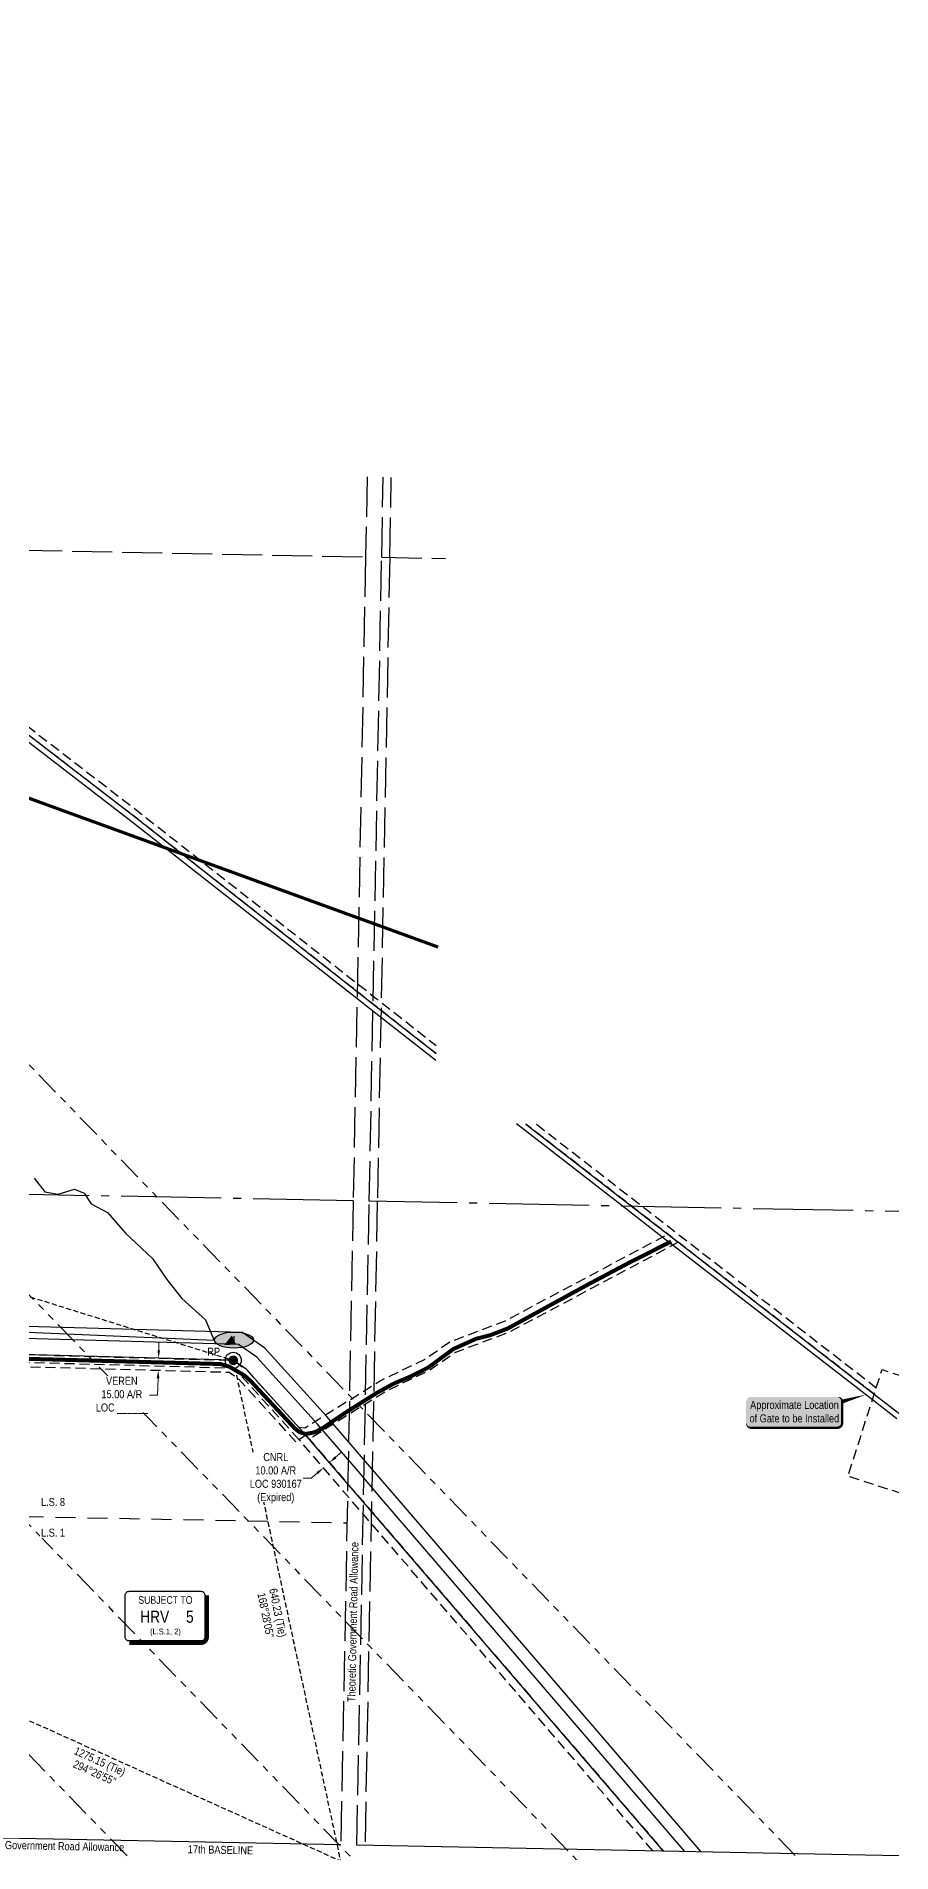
# Model space of a CAD drawing. Extents: x 408473 to 428843, y 6046006 to 6059852.
# Drawn here: x 412205 to 413274, y 6049885 to 6052153 of the extents above; entities that cross this region are included whole.
import ezdxf
from ezdxf.enums import TextEntityAlignment as Align

# ---------------------------------------------------------------- set-up
doc = ezdxf.new("R2010")
doc.units = 0
doc.header["$LTSCALE"] = 5
doc.header["$PDSIZE"] = 0.5
for name, pattern in [('DASHDOT2', [12.7, 6.35, -3.175, 0, -3.175]), ('foc-ACCESSROAD', [3.75, 2.5, -1.25]), ('foc-DRILLPATH', [14.75, 6, -1.75, 1.75, -1.75, 1.75, -1.75]), ('foc-LSD', [8, 5, -3]), ('foc-QUARTERLINE', [33, 25, -3, 2, -3]), ('foc-TIELINE', [1.875, 1.25, -0.625]), ('foc-UNSURVEYED', [12.5, 10, -2.5])]:
    doc.linetypes.add(name, pattern=pattern)
doc.layers.get('Defpoints').update_dxf_attribs({"color": 9})
for name, color, linetype in [('35', 37, 'Continuous'), ('AS-ROADS', 254, 'Continuous'), ('AS-WILDLIFE', 131, 'DASHDOT2'), ('C-AR', 13, 'foc-ACCESSROAD'), ('CG-NOTES', 7, 'Continuous'), ('CTW', 7, 'Continuous'), ('F-AR', 190, 'foc-ACCESSROAD'), ('F-RW', 190, 'Continuous'), ('F-WS', 190, 'foc-ACCESSROAD'), ('L-BD', 7, 'Continuous'), ('L-MON', 1, 'Continuous'), ('L-ROAD-T', 7, 'Continuous'), ('L-SEC', 7, 'Continuous'), ('L-SECQ', 8, 'foc-QUARTERLINE'), ('L-SECTION-LSD', 7, 'foc-LSD'), ('L-TIE', 7, 'foc-TIELINE'), ('L-USEC', 7, 'foc-UNSURVEYED'), ('P-ELEVATION', 7, 'Continuous'), ('P-PDRILLPATH', 12, 'foc-DRILLPATH'), ('WETLAND', 143, 'Continuous')]:
    doc.layers.add(name, color=color, linetype=linetype)
doc.layers.add('C-AR-T', color=13, linetype='Continuous', lineweight=9)
doc.layers.add('F-AR-T', color=190, linetype='Continuous', lineweight=9)
doc.styles.add('100L', font='ARIALN.TTF', dxfattribs={"height": 11})
doc.styles.add('80', font='ARIALN.TTF', dxfattribs={"height": 10})
doc.styles.add('80CG', font='ARIALN.TTF', dxfattribs={"height": 10})
doc.styles.add('80L', font='ARIALN.TTF', dxfattribs={"height": 10})
doc.styles.add('HRV', font='ARIALN.TTF', dxfattribs={"height": 3})
doc.dimstyles.new('Compass 5 000', dxfattribs={"dimscale": 5, "dimtxt": 9, "dimasz": 2, "dimexe": 0.2, "dimexo": 0.0625, "dimgap": 0.5, "dimtad": 0, "dimtih": 1, "dimtoh": 1, "dimzin": 0, "dimdsep": 46, "dimtxsty": '80CG', "dimcen": 0.1, "dimse1": 1, "dimse2": 1, "dimclrd": 256, "dimclrt": 256, "dimaunit": 1, "dimadec": 4, "dimazin": 0, "dimtfac": 0.06, "dimtofl": 0, "dimtmove": 0, "dimatfit": 1, "dimfxl": 0.2, "dimtolj": 1, "dimtzin": 0, "dimlwd": -1, "dimarcsym": 0})

# ---------------------------------------------------------------- blocks, each defined once
blk = doc.blocks.new('fdia')
at = {"color": 255, "const_width": 1}
blk.add_lwpolyline([(-0.5, 0, 1), (0.5, 0, 1)], format="xyb", close=True, dxfattribs=at)
blk = doc.blocks.new('Fdiaa')
blk.add_blockref('fdia', (0, 0))
blk = doc.blocks.new('fdib')
at = {"color": 1, "const_width": 1.6}
blk.add_lwpolyline([(-0.4, 0, 1), (0.4, 0, 1)], format="xyb", close=True, dxfattribs=at)
at = {"color": 1}
blk.add_circle((0, 0), 0.8, dxfattribs=at)
blk = doc.blocks.new('Fdibb')
blk.add_blockref('fdib', (0, 0))
blk = doc.blocks.new('fdicc')
for name in ['Fdibb', 'Fdiaa']:
    blk.add_blockref(name, (0, 0))
blk = doc.blocks.new('FDI')
blk.add_blockref('fdicc', (0, 0))
blk = doc.blocks.new('RP')
at = {"layer": '35', "color": 3}
blk.add_circle((0, 0), 10, dxfattribs=at)
at = {"layer": '35', "color": 3, "style": '80'}
blk.add_attdef('RP_001', (-32.4, 5.8), '', height=10, dxfattribs=at)
blk = doc.blocks.new('*D58')
at = {"layer": 'Defpoints', "color": 0, "transparency": 16777216}
for p in [(412557, 6050374), (412564.7, 6050380.5), (412564.1, 6050365.8)]:
    blk.add_point(p, dxfattribs=at)
at = {"layer": 'F-AR-T', "transparency": 16777216}
for p, q in [((412579.3, 6050378.9), (412586.9, 6050385.4)), ((412548.9, 6050352.7), (412538.9, 6050352.7)), ((412556.5, 6050359.3), (412548.9, 6050352.7))]:
    blk.add_line(p, q, dxfattribs=at)
for points in [[(412578.2, 6050380.1), (412580.4, 6050377.6), (412571.7, 6050372.3)], [(412555.4, 6050360.5), (412557.6, 6050358), (412564.1, 6050365.8)]]:
    blk.add_solid(points, dxfattribs=at)
at = {"layer": 'F-AR-T', "transparency": 16777216, "insert": (412504.6, 6050352.7), "char_height": 10, "attachment_point": 5, "style": '80CG', "bg_fill": 3, "box_fill_scale": 1.1, "bg_fill_color": 256, "bg_fill_true_color": 13158600, "bg_fill_transparency": 0}
blk.add_mtext('\\A1;CNRL\\P10.00 A/R\\PLOC 930167\\P(Expired)', dxfattribs=at)
blk = doc.blocks.new('*U92')
at = {"layer": 'P-ELEVATION'}
h = blk.add_hatch(color=111, dxfattribs=at)
h.dxf.hatch_style = 1
edge = h.paths.add_edge_path()
edge.add_ellipse((0, 0), major_axis=(-24.4, 0), ratio=0.410256, start_angle=0, end_angle=360)
at = {"layer": 'P-ELEVATION', "color": 7, "flags": 128}
blk.add_lwpolyline([(0, 0, 12.5, 0, 0), (-12.4, -6.4, 0, 0, 0)], format="xyseb", dxfattribs=at)
at = {"layer": 'P-ELEVATION', "color": 7}
blk.add_ellipse((0, 0), major_axis=(-24.4, 0), ratio=0.410256, dxfattribs=at)
at = {"layer": 'P-ELEVATION', "style": '80'}
blk.add_attdef('ELEVATION', text='', height=10, dxfattribs=at).set_placement((0, 0), align=Align.MIDDLE_CENTER)
blk = doc.blocks.new('HRV_Box')
blk.add_lwpolyline([(-44.3, 30.3), (45.4, 30.3, -0.414214), (50.4, 25.3), (50.4, -26.8, -0.414214), (45.4, -31.8), (-44.3, -31.8, -0.414214), (-49.3, -26.8), (-49.3, 25.3, -0.414214)], format="xyb", close=True)
at = {"const_width": 5, "flags": 128}
blk.add_lwpolyline([(-44.3, -34.3), (45.4, -34.3, 0.414214), (52.9, -26.8), (52.9, 25.3)], format="xyb", dxfattribs=at)
at = {"layer": 'CTW', "color": 5, "style": '80L'}
blk.add_text('SUBJECT TO', height=9.5, dxfattribs=at).set_placement((1, 11.8), align=Align.BOTTOM_CENTER)
at = {"layer": 'CTW', "color": 3, "style": 'HRV'}
blk.add_text('HRV', height=15, dxfattribs=at).set_placement((-12.4, -1.5), align=Align.MIDDLE_CENTER)
blk.add_attdef('0', text='', height=15, dxfattribs=at).set_placement((31.5, -1.5), align=Align.MIDDLE_CENTER)
at = {"layer": 'CTW', "color": 7, "style": '80L'}
blk.add_attdef('(N.W.1/4 00)', text='', height=7.12, dxfattribs=at).set_placement((1, -25.7), align=Align.BOTTOM_CENTER)
blk = doc.blocks.new('*D88')
at = {"layer": 'C-AR-T', "transparency": 16777216}
for p, q in [((412358.5, 6050512.6), (412358.7, 6050522.6)), ((412357.5, 6050477.6), (412356.9, 6050456.3)), ((412356.9, 6050456.3), (412346.9, 6050456.3))]:
    blk.add_line(p, q, dxfattribs=at)
for points in [[(412356.8, 6050512.6), (412360.1, 6050512.5), (412358.2, 6050502.6)], [(412355.8, 6050477.7), (412359.2, 6050477.6), (412357.8, 6050487.6)]]:
    blk.add_solid(points, dxfattribs=at)
at = {"layer": 'Defpoints', "color": 0, "transparency": 16777216}
for p in [(412307.8, 6050504), (412357.8, 6050487.6)]:
    blk.add_point(p, dxfattribs=at)
at = {"layer": 'C-AR-T', "transparency": 16777216, "insert": (412312.3, 6050456.3), "char_height": 10, "attachment_point": 5, "style": '80CG', "bg_fill": 3, "box_fill_scale": 1.1, "bg_fill_color": 256, "bg_fill_true_color": 13158600, "bg_fill_transparency": 0}
blk.add_mtext('\\A1;VEREN\\P15.00 A/R\\PLOC ______', dxfattribs=at)
at = {"layer": 'Defpoints', "color": 0, "transparency": 16777216}
blk.add_point((412307.4, 6050489), dxfattribs=at)
blk = doc.blocks.new('*U125')
h = blk.add_hatch(color=50)
edge = h.paths.add_edge_path()
edge.add_line((-54, -20), (54, -20))
edge.add_arc((54, -14), 6, 270, 360)
edge.add_line((60, -14), (60, 12.5))
edge.add_arc((54, 12.5), 6, 0, 90)
edge.add_line((54, 18.5), (-54, 18.5))
edge.add_arc((-54, 12.5), 6, 90, 180)
edge.add_line((-60, 12.5), (-60, -14))
edge.add_arc((-54, -14), 6, 180, 270)
at = {"color": 240, "flags": 128}
blk.add_lwpolyline([(-54, -20, 3, 3, 0), (54, -20, 3, 3, 0.414214), (60, -14, 3, 3, 0), (60, 12.5, 3, 0, 0.414214), (54, 18.5, 0, 0, 0), (-54, 18.5, 0, 0, 0.414214), (-60, 12.5, 0, 0, 0), (-60, -14, 0, 3, 0.414214)], format="xyseb", close=True, dxfattribs=at)
at = {"color": 240, "style": '80'}
blk.add_attdef('ENTER_TEXT_001', (-26.8, -4.9), '', height=10, dxfattribs=at)

msp = doc.modelspace()

# ---------------------------------------------------------------- linework, layer by layer
at = {"layer": 'AS-ROADS', "const_width": 4.998, "flags": 128}
msp.add_lwpolyline([(412998.493, 6050648.415), (412945.767, 6050621.802), (412895.621, 6050595.269), (412794.469, 6050539.829), (412772.569, 6050531.452), (412754.946, 6050526.946), (412726.727, 6050514.294), (412710.467, 6050502.432), (412695.882, 6050491.442), (412673.771, 6050480.259), (412652.142, 6050471.012), (412630.66, 6050459.278), (412590.909, 6050434.216), (412565.512, 6050416.938), (412564.597, 6050416.097), (412552.889, 6050410.094), (412541.763, 6050407.968), (412533.909, 6050410.492), (412528.072, 6050415.32), (412473.745, 6050473.622), (412465.679, 6050480.994), (412446.608, 6050492.012), (412435.707, 6050495.365), (411894.552, 6050510.017)], dxfattribs=at)
at = {"layer": 'AS-WILDLIFE', "const_width": 4, "flags": 128}
msp.add_lwpolyline([(409018.623, 6053282.841), (410743.869, 6051730.119), (412707.375, 6051016.117)], dxfattribs=at)
at = {"layer": 'C-AR', "flags": 128}
msp.add_lwpolyline([(413007.351, 6050647.441), (412796.543, 6050535.26), (412728.992, 6050509.803), (412697.955, 6050488.195), (412642.316, 6050461.428), (412546.66, 6050401.516), (412543.668, 6050405), (412533.125, 6050416.595), (412540.724, 6050415.548), (412635.067, 6050474.579), (412635.067, 6050474.579), (412635.067, 6050474.579), (412635.067, 6050474.579), (412690.373, 6050501.186), (412721.957, 6050523.175), (412790.352, 6050548.949), (412994.359, 6050657.511)], close=True, dxfattribs=at)
for points in [[(410849.143, 6050128.207), (410879.026, 6050145.491), (410976.672, 6050201.976), (410998.102, 6050214.371), (411007.812, 6050220.259), (411177.088, 6050322.885), (411409.071, 6050397.306), (411590.836, 6050455.651), (411707.892, 6050493.035), (411778.655, 6050515.634), (411829.884, 6050514.439), (411893.414, 6050515.396), (412451.468, 6050500.022), (412467.501, 6050488.77), (412541.944, 6050406.895), (412541.944, 6050406.895)], [(412533.585, 6050401.231), (412460.851, 6050481.226), (412448.187, 6050490.113), (411893.352, 6050505.398), (411829.843, 6050504.442), (411780.099, 6050505.602), (411710.933, 6050483.513), (411593.884, 6050446.131), (411412.126, 6050387.788), (411181.263, 6050313.727), (411012.993, 6050211.711), (411003.196, 6050205.771), (410981.677, 6050193.324), (410884.031, 6050136.839), (410854.148, 6050119.554)], [(410856.651, 6050115.228), (410886.533, 6050132.513), (410984.18, 6050188.998), (411005.743, 6050201.47), (411015.585, 6050207.438), (411183.351, 6050309.148), (411413.651, 6050383.029), (411595.408, 6050441.372), (411712.454, 6050478.752), (411780.82, 6050500.586), (411829.822, 6050499.443), (411893.321, 6050500.399), (412446.547, 6050485.158), (412457.526, 6050477.453), (412530.814, 6050396.849)]]:
    msp.add_lwpolyline(points, dxfattribs=at)
at = {"layer": 'F-AR', "flags": 128}
for points in [[(412704.815, 6050883.132), (412629.961, 6050941.918), (412600.242, 6050965.258), (412329.649, 6051177.767), (412028.518, 6051409.604), (411979.047, 6051436.008), (411807.056, 6051485.876), (411734.121, 6051507.024), (411722.741, 6051512.419), (411712.891, 6051513.973), (411681.295, 6051518.955), (411680.46, 6051519.528), (411558.428, 6051603.927), (411423.107, 6051685.589), (411257.731, 6051780.927), (411022.33, 6051916.087), (410992.498, 6051933.216), (410952.609, 6051956.119), (410650.146, 6052128.15), (410509.267, 6051993.371), (410184.331, 6051679.137), (410182.763, 6051677.621), (410143.771, 6051636.3), (410135.435, 6051639.28), (410177.179, 6051683.345), (410184.555, 6051690.479), (410503.736, 6051999.146), (410648.923, 6052138.046), (410956.617, 6051963.04), (410992.677, 6051942.335), (411022.509, 6051925.206), (411261.715, 6051787.86), (411427.171, 6051692.477), (411562.777, 6051610.641), (411684.35, 6051526.568), (411724.733, 6051520.201), (411726.838, 6051519.234), (411728.252, 6051518.582), (411737.279, 6051514.436), (411749.819, 6051510.799), (411807.217, 6051494.158), (411982.08, 6051443.457), (412032.879, 6051416.343), (412334.565, 6051184.076), (412600.435, 6050975.278), (412630.153, 6050951.938), (412705.008, 6050893.152)], [(412830.349, 6050794.784), (412966.151, 6050689.497), (413254.704, 6050465.806), (413252.107, 6050457.696), (413008.291, 6050646.712), (412999.631, 6050653.425), (412952.751, 6050689.763), (412818.679, 6050793.709), (412816.987, 6050795.039)], [(412975.413, 6049887.352), (412619.316, 6050301.522), (412589.809, 6050335.84), (412533.585, 6050401.231), (412541.944, 6050406.895), (412543.557, 6050405.11), (412546.673, 6050401.485), (412590.1, 6050350.969), (412619.607, 6050316.644), (412988.867, 6049887.088)]]:
    msp.add_lwpolyline(points, dxfattribs=at)
at = {"layer": 'F-RW', "flags": 128}
for points in [[(412704.646, 6050874.365), (412629.792, 6050933.151), (412600.073, 6050956.49), (412325.346, 6051172.245), (412024.702, 6051403.707)], [(412028.518, 6051409.604), (412329.649, 6051177.767), (412600.242, 6050965.258), (412629.961, 6050941.918), (412704.815, 6050883.132)], [(413280.524, 6050426.811), (413249.835, 6050450.6), (413001.52, 6050643.106), (412992.857, 6050649.821), (412941.028, 6050689.996), (412814.374, 6050788.191), (412805.373, 6050795.26)], [(412816.987, 6050795.039), (412818.679, 6050793.709), (412952.751, 6050689.763), (412999.631, 6050653.425), (413008.291, 6050646.712), (413252.107, 6050457.696), (413286.47, 6050431.057)], [(412458.03, 6050519.84), (411893.539, 6050535.391), (411827.994, 6050534.404), (411711.07, 6050513.89), (411703.1, 6050512.49), (411584.74, 6050474.69), (411402.961, 6050416.34), (411168.739, 6050341.201), (410997.448, 6050237.354), (410987.913, 6050231.573), (410966.663, 6050219.281), (410869.016, 6050162.796), (410838.727, 6050145.276), (410838.73, 6050145.271)], [(412458.03, 6050519.84), (411893.539, 6050535.391), (411827.994, 6050534.404), (411711.07, 6050513.89), (411703.1, 6050512.49), (411584.74, 6050474.69), (411402.961, 6050416.34), (411168.739, 6050341.201), (410997.448, 6050237.354), (410987.913, 6050231.573), (410966.663, 6050219.281), (410869.016, 6050162.796), (410839.134, 6050145.511)], [(412988.867, 6049887.088), (412619.607, 6050316.644), (412590.1, 6050350.969), (412541.923, 6050406.919), (412467.501, 6050488.77), (412451.468, 6050500.022), (411893.414, 6050515.396), (411829.884, 6050514.439), (411714.525, 6050494.2), (411707.892, 6050493.035), (411590.836, 6050455.651), (411409.071, 6050397.306), (411177.088, 6050322.885), (411007.812, 6050220.259), (410998.102, 6050214.371), (410976.672, 6050201.976), (410879.026, 6050145.491), (410849.143, 6050128.207)], [(413015.681, 6049886.562), (412634.767, 6050329.676), (412605.259, 6050364.001), (412556.896, 6050420.168), (412480.8, 6050503.86), (412458.03, 6050519.84)]]:
    msp.add_lwpolyline(points, dxfattribs=at)
at = {"layer": 'F-WS', "flags": 128}
msp.add_lwpolyline([(413354.424, 6050318.358), (413352.533, 6050312.452), (413333.262, 6050318.622), (413219.264, 6050355.125), (413249.835, 6050450.601), (413252.107, 6050457.696), (413254.704, 6050465.806), (413261.936, 6050488.393), (413395.205, 6050445.722), (413386.565, 6050418.735), (413380.414, 6050399.528), (413378.876, 6050394.725), (413375.804, 6050385.168), (413368.242, 6050361.488), (413357.007, 6050326.423), (413354.424, 6050318.358)], close=True, dxfattribs=at)
at = {"layer": 'L-BD', "color": 240, "flags": 128}
msp.add_lwpolyline([(413242.423, 6050457.337, 0, 4.998, 0), (413211.991, 6050448.507, 0, 0, 0)], format="xyseb", dxfattribs=at)
at = {"layer": 'L-SEC', "flags": 128}
for points in [[(412585.819, 6049894.991), (411781.65, 6049910.76)], [(413410.093, 6049878.829), (412605.923, 6049894.597)]]:
    msp.add_lwpolyline(points, dxfattribs=at)
at = {"layer": 'L-SECQ', "flags": 128}
for points in [[(412601.299, 6050699.17), (411797.274, 6050714.935)], [(413390.907, 6050683.687), (412621.404, 6050698.775)]]:
    msp.add_lwpolyline(points, dxfattribs=at)
at = {"layer": 'L-SECTION-LSD', "flags": 128}
msp.add_lwpolyline([(411789.465, 6050312.992), (412593.559, 6050297.08)], dxfattribs=at)
at = {"layer": 'L-TIE', "flags": 128}
for points in [[(411607.25, 6050763.886), (412451.46, 6050500.02)], [(412451.464, 6050500.015), (412585.432, 6049874.887)]]:
    msp.add_lwpolyline(points, dxfattribs=at)
at = {"layer": 'L-USEC', "flags": 128}
for points in [[(412618.703, 6051603.286), (412616.779, 6051503.348)], [(412636.884, 6051502.954), (412638.808, 6051602.891)], [(412646.937, 6051502.76), (412648.861, 6051602.698)], [(411812.899, 6051519.111), (412616.779, 6051503.348)], [(412616.779, 6051503.348), (412601.299, 6050699.17)], [(412621.404, 6050698.775), (412636.884, 6051502.954)], [(412646.941, 6051502.768), (412631.46, 6050698.589)], [(412636.884, 6051502.954), (412716.716, 6051501.389)], [(412601.299, 6050699.17), (412585.819, 6049894.991)], [(412605.923, 6049894.597), (412621.404, 6050698.775)], [(412631.46, 6050698.589), (412615.98, 6049894.411)]]:
    msp.add_lwpolyline(points, dxfattribs=at)
at = {"layer": 'WETLAND', "flags": 128}
msp.add_lwpolyline([(412202.626, 6050727.409), (412216.302, 6050710.291), (412232.939, 6050707.33), (412253.019, 6050713.643), (412265.248, 6050708.737), (412274.035, 6050695.535), (412294.575, 6050684.754), (412317.047, 6050658.83), (412350.768, 6050627.025), (412368.345, 6050601.109), (412387.395, 6050577.144), (412416.72, 6050550.719), (412427.445, 6050524.815), (412175.22, 6050535.551)], dxfattribs=at)

# ---------------------------------------------------------------- block references
at = {"xscale": 0.9995596, "yscale": 0.9995596, "zscale": 0.9995596}
msp.add_blockref('*U92', (412452.484, 6050525.354), dxfattribs=at).add_auto_attribs({'ELEVATION': '1'})
at = {"layer": 'CG-NOTES', "xscale": 0.9995596, "yscale": 0.9995596, "zscale": 0.9995596}
msp.add_blockref('HRV_Box', (412365.76, 6050181.312), dxfattribs=at).add_auto_attribs({'(N.W.1/4 00)': '(L.S.1, 2)', '0': '5'})
at = {"layer": 'L-BD'}
ref = msp.add_blockref('*U125', (413152.121, 6050435.853), dxfattribs=dict(at, xscale=0.9995596, yscale=0.9995596, zscale=0.9995596))
ref.add_attrib('ENTER_TEXT_001', 'Approximate Location', (413097.142, 6050439.358), dxfattribs={"layer": '0', "color": 240, "height": 9.9956, "style": '80'})
ref.add_attrib('ENTER_TEXT_002', 'of Gate to be Installed', (413096.327, 6050422.522), dxfattribs={"layer": '0', "color": 240, "height": 9.9956, "style": '80'})
at = {"layer": 'L-MON', "xscale": 0.9995596, "yscale": 0.9995596, "zscale": 0.9995596}
msp.add_blockref('RP', (412451.46, 6050500.02), dxfattribs=at).add_auto_attribs({'RP_001': 'RP'})
at = {"layer": 'L-MON', "xscale": 4.999999999999979, "yscale": 4.999999999999979, "zscale": 4.999999999999979}
for p in [(412451.46, 6050500.02), (412451.46, 6050500.02), (412451.464, 6050500.015), (412451.464, 6050500.015)]:
    msp.add_blockref('FDI', p, dxfattribs=at)

# ---------------------------------------------------------------- texts
at = {"layer": 'L-BD', "style": '80L'}
for s, rotation, p in [("168°28'05''", 281.5315, (412492.165, 6050181.759)), ('640.23 (Tie)', 281.5315, (412506.121, 6050184.607)), ('1275.15 (Tie)', 335.7402, (412284.291, 6049998.088)), ("294°26'55''", 335.7402, (412278.439, 6049985.102))]:
    msp.add_text(s, height=9.9956, rotation=rotation, dxfattribs=at).set_placement(p, align=Align.MIDDLE)
at = {"layer": 'L-ROAD-T', "style": '80L'}
for s, rotation, p in [('Theoretic Government Road Allowance', 88.876667, (412600.926, 6050173.22)), ('Government Road Allowance', 358.876667, (412240.811, 6049893.267)), ('17th BASELINE', 358.876667, (412435.53, 6049888.726))]:
    msp.add_text(s, height=10, rotation=rotation, dxfattribs=at).set_placement(p, align=Align.MIDDLE_CENTER)

# ---------------------------------------------------------------- next in the draw order: texts
at = {"layer": 'L-SECTION-LSD', "insert": (412211.406, 6050328.06), "char_height": 9.9956, "attachment_point": 1, "style": '100L', "bg_fill": 3, "box_fill_scale": 1.5, "bg_fill_color": 256, "bg_fill_transparency": 0}
msp.add_mtext_dynamic_manual_height_columns('L.S. 8', width=30.38775, gutter_width=54.976, heights=[0], dxfattribs=at)

# ---------------------------------------------------------------- next in the draw order: linework, layer by layer
at = {"layer": 'F-RW', "flags": 128}
msp.add_lwpolyline([(413035.792, 6049886.168), (412646.137, 6050339.45), (412616.629, 6050373.775), (412568.126, 6050430.105), (412490.774, 6050515.177), (412462.951, 6050534.704), (411893.633, 6050550.388)], dxfattribs=at)
at = {"layer": 'L-TIE'}
msp.add_line((411419.093, 6050400.523), (412585.432, 6049874.887), dxfattribs=at)
at = {"layer": 'P-PDRILLPATH'}
for p, q in [((412157.367, 6050909.354), (414578.379, 6048411.799)), ((412027.211, 6050756.403), (414294.565, 6048417.364)), ((411897.054, 6050603.452), (414010.751, 6048422.929)), ((411733.342, 6050485.118), (413726.937, 6048428.494))]:
    msp.add_line(p, q, dxfattribs=at)

# ---------------------------------------------------------------- next in the draw order: texts
at = {"layer": 'L-SECTION-LSD', "insert": (412211.406, 6050289.793), "char_height": 9.9956, "attachment_point": 1, "style": '100L', "bg_fill": 3, "box_fill_scale": 1.15, "bg_fill_color": 256, "bg_fill_transparency": 0}
msp.add_mtext_dynamic_manual_height_columns('L.S. 1', width=29.97798, gutter_width=54.976, heights=[0], dxfattribs=at)

# ---------------------------------------------------------------- next in the draw order: dimensions: what is measured, and where the dimension line sits
at = {"layer": 'C-AR-T'}
dim = msp.add_linear_dim(base=(412357.779, 6050487.604), p1=(412307.821, 6050503.979), p2=(412307.408, 6050488.992), angle=268.421953, text='VEREN\\P15.00 A/R\\PLOC ______', dimstyle='Compass 5 000', override={"dimtfill": 1}, dxfattribs=at)
dim.commit()
dim.dimension.update_dxf_attribs({"geometry": '*D88', "text_midpoint": (412312.312, 6050456.289), "dimtype": 161})
at = {"layer": 'F-AR-T'}
dim = msp.add_linear_dim(base=(412564.06, 6050365.787), p1=(412564.663, 6050380.51), p2=(412557.039, 6050373.954), angle=220.689308, text='CNRL\\P10.00 A/R\\PLOC 930167\\P(Expired)', dimstyle='Compass 5 000', override={"dimtfill": 1}, dxfattribs=at)
dim.commit()
dim.dimension.update_dxf_attribs({"geometry": '*D58', "text_midpoint": (412504.595, 6050352.748), "dimtype": 161})

doc.saveas('drawing.dxf')
